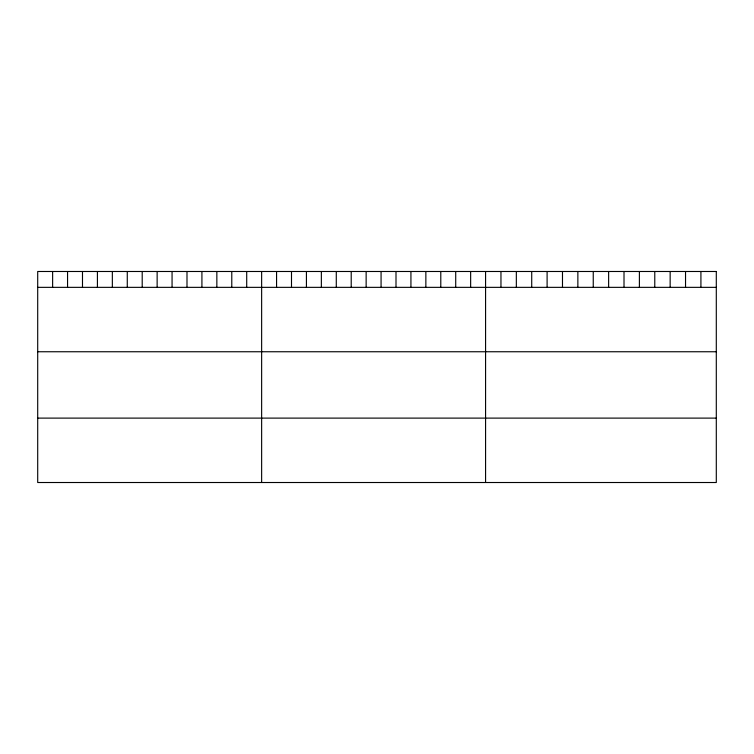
<?xml version="1.0" encoding="UTF-8"?>
<svg xmlns="http://www.w3.org/2000/svg" width="754" height="754" viewBox="0 0 754 754"><rect width="100%" height="100%" fill="white"/><g stroke="black" fill="none" stroke-linecap="round" stroke-linejoin="round"><path stroke-width="1.13" d="M37.7 287.349L716.3 287.349M37.7 351.75L716.3 351.75M37.7 418.112L716.3 418.112M700.918 271.487L700.918 287.349M685.537 271.487L685.537 287.349M670.155 271.487L670.155 287.349M654.774 271.487L654.774 287.349M639.392 271.487L639.392 287.349M624.01 271.487L624.01 287.349M608.629 271.487L608.629 287.349M593.247 271.487L593.247 287.349M577.866 271.487L577.866 287.349M562.484 271.487L562.484 287.349M547.102 271.487L547.102 287.349M531.721 271.487L531.721 287.349M516.339 271.487L516.339 287.349M500.958 271.487L500.958 287.349M485.576 271.487L485.576 482.513M470.647 271.487L470.647 287.349M455.718 271.487L455.718 287.349M440.788 271.487L440.788 287.349M425.859 271.487L425.859 287.349M410.93 271.487L410.93 287.349M396.001 271.487L396.001 287.349M381.072 271.487L381.072 287.349M366.142 271.487L366.142 287.349M351.213 271.487L351.213 287.349M336.284 271.487L336.284 287.349M321.355 271.487L321.355 287.349M306.426 271.487L306.426 287.349M291.496 271.487L291.496 287.349M276.567 271.487L276.567 287.349M261.638 271.487L261.638 482.513M246.709 271.487L246.709 287.349M231.78 271.487L231.78 287.349M216.85 271.487L216.85 287.349M201.921 271.487L201.921 287.349M186.992 271.487L186.992 287.349M172.063 271.487L172.063 287.349M157.134 271.487L157.134 287.349M142.204 271.487L142.204 287.349M127.275 271.487L127.275 287.349M112.346 271.487L112.346 287.349M97.417 271.487L97.417 287.349M82.488 271.487L82.488 287.349M67.558 271.487L67.558 287.349M52.629 271.487L52.629 287.349M716.3 271.487L37.7 271.487L37.7 482.513L716.3 482.513L716.3 271.487"/></g></svg>
